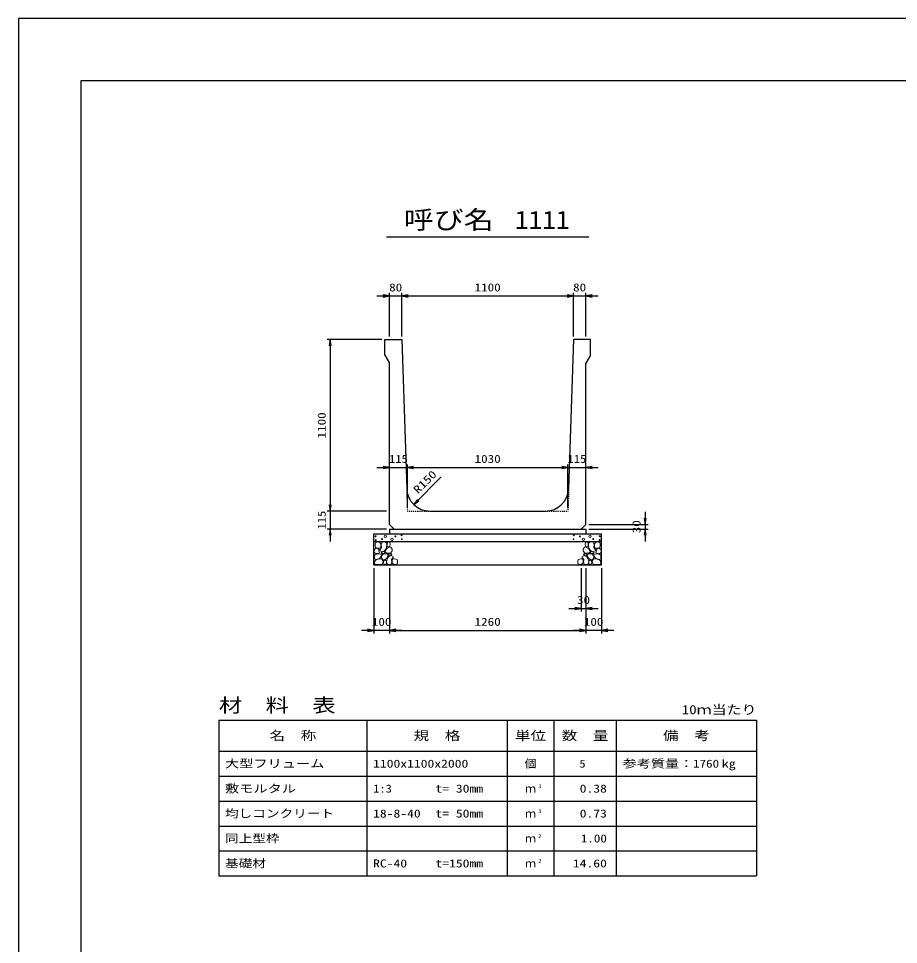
# Model space of a CAD drawing. Units: millimetres at full size. Extents: x 0 to 16820, y 0 to 11880.
# Drawn here: x 0 to 5646, y 5940 to 11880 of the extents above; entities that cross this region are included whole.
import ezdxf
from ezdxf.enums import TextEntityAlignment as Align

# ---------------------------------------------------------------- set-up
doc = ezdxf.new("R2010")
doc.units = ezdxf.units.MM
doc.linetypes.add('DASHED_SPACED', pattern=[12, 6, -6])
for name, color, linetype, lineweight in [('D-DCR-HCHn', 4, 'Continuous', 9), ('D-MTR-FRAM', 7, 'Continuous', 25), ('D-MTR-LINE', 7, 'Continuous', 25), ('D-STR-DIM', 7, 'Continuous', 25), ('D-STR-STRn', 1, 'Continuous', 25), ('D-TTL', 2, 'Continuous', 25), ('D-TTL-TXT', 7, 'Continuous', 25)]:
    doc.layers.add(name, color=color, linetype=linetype, lineweight=lineweight)
doc.layers.add('D-MTR', color=7, linetype='Continuous')
doc.layers.add('D-MTR-TXT', color=7, linetype='Continuous')
doc.styles.add('ＭＳ ゴシック', font='')
doc.styles.get('ＭＳ ゴシック').set_extended_font_data('MS Gothic')

# ---------------------------------------------------------------- blocks, each defined once
blk = doc.blocks.new('open_arrow')
at = {"color": 0, "linetype": 'Continuous', "lineweight": -2}
blk.add_lwpolyline([(7.5, 1.25), (0, 0), (7.5, -1.25)], dxfattribs=at)

msp = doc.modelspace()

# ---------------------------------------------------------------- linework, layer by layer
at = {"layer": 'D-DCR-HCHn'}
for points in [[(2318.399, 8518.696), (2302.796, 8522.163), (2288.928, 8515.228), (2287.194, 8499.626), (2290.661, 8487.491), (2307.997, 8482.29), (2320.132, 8482.29), (2325.333, 8490.958), (2325.333, 8510.028)], [(2332.267, 8520.429), (2327.067, 8504.827), (2328.8, 8487.491), (2316.665, 8468.421), (2332.267, 8459.753), (2349.603, 8468.421), (2360.005, 8482.29), (2363.472, 8504.827), (2360.005, 8516.962), (2349.603, 8522.163)], [(2365.206, 8516.962), (2365.206, 8496.159), (2373.874, 8490.958), (2382.542, 8496.159), (2384.275, 8508.294), (2382.542, 8518.696), (2370.407, 8522.163)], [(3654.794, 8516.962), (3654.794, 8496.159), (3646.126, 8490.958), (3637.458, 8496.159), (3635.725, 8508.294), (3637.458, 8518.696), (3649.593, 8522.163)], [(3687.733, 8520.429), (3692.933, 8504.827), (3691.2, 8487.491), (3703.335, 8468.421), (3687.733, 8459.753), (3670.397, 8468.421), (3659.995, 8482.29), (3656.528, 8504.827), (3659.995, 8516.962), (3670.397, 8522.163)], [(3701.601, 8518.696), (3717.204, 8522.163), (3731.072, 8515.228), (3732.806, 8499.626), (3729.339, 8487.491), (3712.003, 8482.29), (3699.868, 8482.29), (3694.667, 8490.958), (3694.667, 8510.028)], [(2285.46, 8475.356), (2280.26, 8459.753), (2287.194, 8449.352), (2304.53, 8447.618), (2316.366, 8452.699), (2311.464, 8464.954), (2314.932, 8471.889), (2307.997, 8478.823), (2297.596, 8482.29)], [(2318.366, 8417.757), (2331.208, 8437.019), (2329.603, 8441.834), (2311.946, 8446.65), (2295.894, 8445.045), (2284.658, 8435.414), (2283.052, 8424.177), (2284.658, 8412.941), (2297.499, 8409.731)], [(2335.735, 8459.753), (2327.067, 8452.819), (2330.534, 8447.618), (2342.669, 8447.618), (2347.87, 8449.352), (2351.337, 8456.286), (2346.136, 8461.487)], [(2363.311, 8417.757), (2371.337, 8437.019), (2364.916, 8445.045), (2345.654, 8445.045), (2337.628, 8441.834), (2329.603, 8430.598), (2329.603, 8420.967), (2337.628, 8408.125), (2347.259, 8406.52)], [(2361.739, 8478.823), (2353.071, 8458.02), (2360.005, 8449.352), (2380.808, 8449.352), (2389.476, 8452.819), (2398.144, 8464.954), (2398.144, 8475.356), (2389.476, 8489.224), (2379.074, 8490.958)], [(2390.599, 8379.232), (2395.415, 8393.679), (2393.81, 8409.731), (2405.046, 8427.388), (2390.599, 8435.414), (2374.548, 8427.388), (2364.916, 8414.546), (2361.706, 8393.679), (2364.916, 8382.443), (2374.548, 8377.627)], [(2387.389, 8435.414), (2395.415, 8441.834), (2392.204, 8446.65), (2380.968, 8446.65), (2376.153, 8445.045), (2372.942, 8438.624), (2377.758, 8433.808)], [(3629.401, 8379.232), (3624.585, 8393.679), (3626.19, 8409.731), (3614.954, 8427.388), (3629.401, 8435.414), (3645.452, 8427.388), (3655.084, 8414.546), (3658.294, 8393.679), (3655.084, 8382.443), (3645.452, 8377.627)], [(3658.261, 8478.823), (3666.929, 8458.02), (3659.995, 8449.352), (3639.192, 8449.352), (3630.524, 8452.819), (3621.856, 8464.954), (3621.856, 8475.356), (3630.524, 8489.224), (3640.926, 8490.958)], [(3632.611, 8435.414), (3624.585, 8441.834), (3627.796, 8446.65), (3639.032, 8446.65), (3643.847, 8445.045), (3647.058, 8438.624), (3642.242, 8433.808)], [(3656.689, 8417.757), (3648.663, 8437.019), (3655.084, 8445.045), (3674.346, 8445.045), (3682.372, 8441.834), (3690.397, 8430.598), (3690.397, 8420.967), (3682.372, 8408.125), (3672.741, 8406.52)], [(3684.265, 8459.753), (3692.933, 8452.819), (3689.466, 8447.618), (3677.331, 8447.618), (3672.13, 8449.352), (3668.663, 8456.286), (3673.864, 8461.487)], [(3701.634, 8417.757), (3688.792, 8437.019), (3690.397, 8441.834), (3708.054, 8446.65), (3724.106, 8445.045), (3735.342, 8435.414), (3736.948, 8424.177), (3735.342, 8412.941), (3722.501, 8409.731)], [(3734.54, 8475.356), (3739.74, 8459.753), (3732.806, 8449.352), (3715.47, 8447.618), (3703.634, 8452.699), (3708.536, 8464.954), (3705.068, 8471.889), (3712.003, 8478.823), (3722.404, 8482.29)], [(2324.787, 8377.627), (2336.023, 8382.443), (2339.234, 8398.494), (2332.813, 8409.731), (2321.577, 8412.941), (2307.13, 8411.336), (2291.078, 8404.915), (2283.052, 8395.284), (2283.052, 8384.048), (2287.868, 8377.627), (2307.13, 8379.232)], [(2360.101, 8382.443), (2360.101, 8401.705), (2352.075, 8406.52), (2344.049, 8401.705), (2342.444, 8390.469), (2344.049, 8380.837), (2355.285, 8377.627)], [(2403.441, 8380.837), (2417.887, 8377.627), (2430.729, 8384.048), (2432.334, 8398.494), (2429.124, 8409.731), (2413.072, 8414.546), (2401.836, 8414.546), (2397.02, 8406.52), (2397.02, 8388.863)], [(3616.559, 8380.837), (3602.113, 8377.627), (3589.271, 8384.048), (3587.666, 8398.494), (3590.876, 8409.731), (3606.928, 8414.546), (3618.164, 8414.546), (3622.98, 8406.52), (3622.98, 8388.863)], [(3659.899, 8382.443), (3659.899, 8401.705), (3667.925, 8406.52), (3675.951, 8401.705), (3677.556, 8390.469), (3675.951, 8380.837), (3664.715, 8377.627)], [(3695.213, 8377.627), (3683.977, 8382.443), (3680.766, 8398.494), (3687.187, 8409.731), (3698.423, 8412.941), (3712.87, 8411.336), (3728.922, 8404.915), (3736.948, 8395.284), (3736.948, 8384.048), (3732.132, 8377.627), (3712.87, 8379.232)]]:
    msp.add_lwpolyline(points, close=True, dxfattribs=at)
for centre, radius in [((2290.727, 8558.955), 3), ((2353.336, 8558.955), 7.5), ((2417.708, 8558.164), 3), ((2458.131, 8565.006), 3), ((3561.869, 8565.006), 3), ((3602.292, 8558.164), 3), ((3666.664, 8558.955), 7.5), ((3729.273, 8558.955), 3), ((2291.869, 8533.91), 3), ((2332.292, 8540.752), 3), ((2396.664, 8539.961), 7.5), ((2459.273, 8539.961), 3), ((3560.727, 8539.961), 3), ((3623.336, 8539.961), 7.5), ((3687.708, 8540.752), 3), ((3728.131, 8533.91), 3)]:
    msp.add_circle(centre, radius, dxfattribs=at)
at = {"layer": 'D-MTR-FRAM'}
for p, q in [((1285, 7380), (4735, 7380)), ((1285, 7380), (1285, 6380)), ((4735, 7380), (4735, 6380)), ((1285, 6380), (4735, 6380))]:
    msp.add_line(p, q, dxfattribs=at)
at = {"layer": 'D-MTR-LINE'}
for p, q in [((2235, 7380), (2235, 6380)), ((3135, 7380), (3135, 6380)), ((3435, 7380), (3435, 6380)), ((3835, 7380), (3835, 6380)), ((1285, 7180), (4735, 7180)), ((1285, 7020), (4735, 7020)), ((1285, 6860), (4735, 6860)), ((1285, 6700), (4735, 6700)), ((1285, 6540), (4735, 6540))]:
    msp.add_line(p, q, dxfattribs=at)
at = {"layer": 'D-STR-DIM'}
for p, q in [((2300, 10100), (2540, 10100)), ((2380, 9840), (2380, 10120)), ((2460, 9840), (2460, 10120)), ((2460, 9840), (2460, 10120)), ((2460, 10100), (3560, 10100)), ((3480, 10100), (3720, 10100)), ((3560, 9840), (3560, 10120)), ((3560, 9840), (3560, 10120)), ((3640, 9840), (3640, 10120)), ((2330, 9820), (1980, 9820)), ((2000, 9820), (2000, 8720)), ((2300, 9000), (2575, 9000)), ((2495, 8740), (2495, 9020)), ((2495, 8740), (2495, 9020)), ((2495, 9000), (3525, 9000)), ((3445, 9000), (3720, 9000)), ((3525, 8740), (3525, 9020)), ((3525, 8740), (3525, 9020)), ((2535.937, 8762.261), (2712.714, 8939.037)), ((2000, 8800), (2000, 8525)), ((2360, 8720), (1980, 8720)), ((2360, 8720), (1980, 8720)), ((4020, 8715), (4020, 8525)), ((3660, 8635), (4040, 8635)), ((2360, 8605), (1980, 8605)), ((3660, 8605), (4040, 8605)), ((2280, 8355), (2280, 7935)), ((2380, 8355), (2380, 7935)), ((2380, 8355), (2380, 7935)), ((3610, 8355), (3610, 8075)), ((3640, 8355), (3640, 7935)), ((3640, 8355), (3640, 7935)), ((3640, 8355), (3640, 8075)), ((3740, 8355), (3740, 7935)), ((3530, 8095), (3720, 8095)), ((2460, 7955), (2200, 7955)), ((2380, 7955), (3640, 7955)), ((3820, 7955), (3560, 7955))]:
    msp.add_line(p, q, dxfattribs=at)
at = {"layer": 'D-STR-STRn'}
for p, q in [((2350, 9820), (2460, 9820)), ((2350, 9720), (2350, 9820)), ((2460, 9820), (2490.379, 8865.23)), ((3560, 9820), (3529.621, 8865.23)), ((3670, 9820), (3560, 9820)), ((3670, 9720), (3670, 9820)), ((2350, 9720), (2380, 9670)), ((3670, 9720), (3640, 9670)), ((2380, 8635), (2380, 9670)), ((3640, 8635), (3640, 9670)), ((2640.303, 8720), (3379.697, 8720)), ((2380, 8635), (2410, 8605)), ((3640, 8635), (3610, 8605)), ((2280, 8375), (2280, 8575)), ((2280, 8575), (3740, 8575)), ((2380, 8605), (3640, 8605)), ((2380, 8605), (2380, 8575)), ((3640, 8605), (3640, 8575)), ((3740, 8375), (3740, 8575)), ((2280, 8525), (3740, 8525)), ((2280, 8375), (3740, 8375))]:
    msp.add_line(p, q, dxfattribs=at)
at = {"layer": 'D-STR-STRn', "color": 2, "linetype": 'DASHED_SPACED'}
for p, q in [((2490.379, 8865.23), (2495, 8720)), ((3529.621, 8865.23), (3525, 8720)), ((2495, 8720), (2640.303, 8720)), ((3379.697, 8720), (3525, 8720))]:
    msp.add_line(p, q, dxfattribs=at)
at = {"layer": 'D-STR-STRn'}
for centre, start, end in [((2640.303, 8870), 181.82243, 270), ((3379.697, 8870), 270, 358.17757)]:
    msp.add_arc(centre, 150, start, end, dxfattribs=at)
at = {"layer": 'D-TTL'}
for points in [[(0, 0), (16820, 0), (16820, 11880), (0, 11880)], [(400, 400), (16420, 400), (16420, 11480), (400, 11480)]]:
    msp.add_lwpolyline(points, close=True, dxfattribs=at)
at = {"layer": 'D-TTL-TXT'}
msp.add_line((2360, 10480), (3660, 10480), dxfattribs=at)

# ---------------------------------------------------------------- block references
at = {"layer": 'D-STR-DIM', "xscale": 5.33, "yscale": 5.33}
for p, rotation in [((2380, 10100), 180), ((3560, 10100), 180), ((3560, 10100), 180), ((2000, 9820), 270), ((2380, 9000), 180), ((3525, 9000), 180), ((3525, 9000), 180), ((2535.937, 8762.261), 45), ((2000, 8720), 90), ((2000, 8720), 90), ((4020, 8635), 90), ((2000, 8605), 270), ((4020, 8605), 270), ((3610, 8095), 180), ((2280, 7955), 180), ((3640, 7955), 180), ((3640, 7955), 180)]:
    msp.add_blockref('open_arrow', p, dxfattribs=dict(at, rotation=rotation))
for p in [(2460, 10100), (2460, 10100), (3640, 10100), (2495, 9000), (2495, 9000), (3640, 9000), (3640, 8095), (2380, 7955), (2380, 7955), (3740, 7955)]:
    msp.add_blockref('open_arrow', p, dxfattribs=at)

# ---------------------------------------------------------------- texts
at = {"layer": 'D-MTR', "style": 'ＭＳ ゴシック', "width": 1.25}
msp.add_text('材\u3000料\u3000表', height=87.98, dxfattribs=at).set_placement((1285, 7404), align=Align.BOTTOM_LEFT)
at = {"layer": 'D-MTR', "style": 'ＭＳ ゴシック', "width": 1.2}
msp.add_text('10ｍ当たり', height=58.65, dxfattribs=at).set_placement((4735, 7399.333), align=Align.BOTTOM_RIGHT)
at = {"layer": 'D-MTR-TXT', "style": 'ＭＳ ゴシック'}
for s, height, width, p in [('名\u3000称', 58.65, 1.25, (1760, 7280)), ('規\u3000格', 58.65, 1.25, (2685, 7280)), ('単位', 58.65, 1.25, (3285, 7280)), ('数\u3000量', 58.65, 1.25, (3635, 7280)), ('備\u3000考', 58.65, 1.25, (4285, 7280)), ('個', 51.32, 1.1, (3285, 7100))]:
    msp.add_text(s, height=height, dxfattribs=dict(at, width=width)).set_placement(p, align=Align.MIDDLE_CENTER)
for s, width, p in [('大型フリューム', 1.3, (1325, 7100)), ('参考質量：    kg', 1.3, (3875, 7100)), ('1100x1100x2000', 1.25, (2275, 7100)), ('敷モルタル', 1.3, (1325, 6940)), ('1:3', 1.15, (2275, 6940)), ('t= 30mm', 1.25, (2675, 6940)), ('均しコンクリート', 1.25, (1325, 6780)), ('18-8-40', 1.25, (2275, 6780)), ('t= 50mm', 1.25, (2675, 6780)), ('同上型枠', 1.25, (1325, 6620)), ('基礎材', 1.25, (1325, 6460)), ('RC-40', 1.25, (2275, 6460)), ('t=150mm', 1.25, (2675, 6460))]:
    msp.add_text(s, height=51.32, dxfattribs=dict(at, width=width)).set_placement(p, align=Align.MIDDLE_LEFT)
for s, width, p in [('5', 1.15, (3638.553, 7100)), ('1760', 1.2, (4495, 7100)), ('0.38', 1.25, (3775, 6940)), ('0.73', 1.25, (3775, 6780)), ('1.00', 1.2, (3775, 6620)), ('14.60', 1.25, (3775, 6460))]:
    msp.add_text(s, height=51.32, dxfattribs=dict(at, width=width)).set_placement(p, align=Align.MIDDLE_RIGHT)
for p in [(3285, 6940), (3285, 6780), (3285, 6620), (3285, 6460)]:
    msp.add_text('ｍ', height=51.32, dxfattribs=at).set_placement(p, align=Align.MIDDLE_CENTER)
at = {"layer": 'D-MTR-TXT', "style": 'ＭＳ ゴシック', "width": 1.15}
for s, p in [('3', (3335, 6935.333)), ('3', (3335, 6775.333)), ('2', (3335, 6615.333)), ('2', (3335, 6455.333))]:
    msp.add_text(s, height=25.66, dxfattribs=at).set_placement(p, align=Align.BOTTOM_LEFT)
at = {"layer": 'D-STR-DIM', "style": 'ＭＳ ゴシック'}
for s, width, p in [('80', 1.2, (2420, 10155)), ('1100', 1.2, (3010, 10155)), ('80', 1.2, (3600, 10155)), ('115', 1.15, (2437.5, 9055)), ('1030', 1.2, (3010, 9055)), ('115', 1.15, (3582.5, 9055)), ('30', 1.2, (3625, 8150)), ('100', 1.2, (2330, 8010)), ('1260', 1.2, (3010, 8010)), ('100', 1.2, (3690, 8010))]:
    msp.add_text(s, height=51.32, dxfattribs=dict(at, width=width)).set_placement(p, align=Align.MIDDLE_CENTER)
for s, width, p in [('1100', 1.2, (1945, 9270)), ('115', 1.15, (1945, 8662.5)), ('30', 1.2, (3965, 8620))]:
    msp.add_text(s, height=51.32, rotation=90, dxfattribs=dict(at, width=width)).set_placement(p, align=Align.MIDDLE_CENTER)
at = {"layer": 'D-STR-DIM', "style": 'ＭＳ ゴシック', "width": 1.25}
msp.add_text('R150', height=51.32, rotation=45, dxfattribs=at).set_placement((2574.877, 8816.285), align=Align.BOTTOM_LEFT)
at = {"layer": 'D-TTL-TXT', "style": 'ＭＳ ゴシック'}
for s, width, p in [('呼び名', 1.2, (2760, 10495)), ('1111', 1.1, (3360, 10495))]:
    msp.add_text(s, height=117.3, dxfattribs=dict(at, width=width)).set_placement(p, align=Align.BOTTOM_CENTER)

doc.saveas('drawing.dxf')
